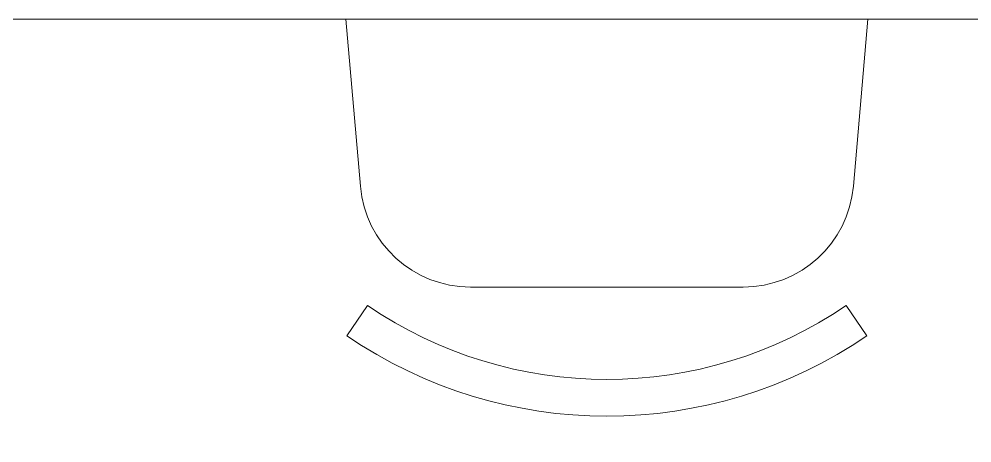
# Model space of a CAD drawing. Header units: inches. Extents: x -1176 to 1507, y -2563 to 978.
# Drawn here: x -1000.01 to -964.96, y -542.91 to -527.3 of the extents above; entities that cross this region are included whole.
import ezdxf

# ---------------------------------------------------------------- set-up
doc = ezdxf.new("R2010")
doc.units = ezdxf.units.IN
doc.header["$MEASUREMENT"] = 0
doc.layers.add('I-FURN', color=30, linetype='Continuous', lineweight=9)
doc.layers.add('Q-CASE', color=31, linetype='Continuous', lineweight=9)

# ---------------------------------------------------------------- blocks, each defined once
blk = doc.blocks.new('F-Chairs - Side 01-V38-2nd Floor Power _ Signal')
at = {"layer": 'I-FURN'}
for p, q in [((-9.066, 9.03), (-9.601, 15.187)), ((9.601, 15.187), (9.066, 9.03)), ((5.019, 5.319), (-5.019, 5.319)), ((-9.567, 3.524), (-8.802, 4.642)), ((8.802, 4.642), (9.567, 3.524))]:
    blk.add_line(p, q, dxfattribs=at)
for centre, radius, start, end in [((-5.019, 9.381), 4.063, 184.9697, 270), ((5.019, 9.381), 4.063, 270, 355.0303), ((0, 17.506), 15.588, 235.6197, 304.3803), ((0, 17.506), 16.942, 235.6197, 304.3803)]:
    blk.add_arc(centre, radius, start, end, dxfattribs=at)
blk = doc.blocks.new('Desk1 - Desk-6998228-2nd Floor Power _ Signal')
at = {"layer": 'Q-CASE'}
blk.add_line((2240.091, 448.501), (2370.762, 448.501), dxfattribs=at)

msp = doc.modelspace()

# ---------------------------------------------------------------- block references
at = {"layer": 'I-FURN'}
msp.add_blockref('F-Chairs - Side 01-V38-2nd Floor Power _ Signal', (-978.391, -542.489), dxfattribs=at)
at = {"layer": 'Q-CASE'}
msp.add_blockref('Desk1 - Desk-6998228-2nd Floor Power _ Signal', (-3257.152, -975.803), dxfattribs=at)

doc.saveas('drawing.dxf')
